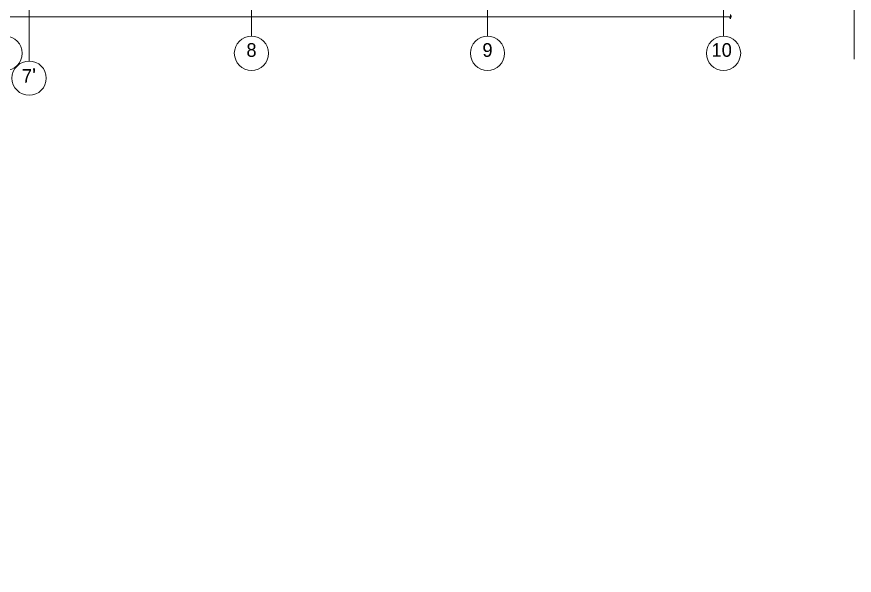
# Model space of a CAD drawing. Header units: millimetres. Extents: x 475206255 to 476720147, y 4620882299 to 4621447368.
# Drawn here: x 475498150 to 475522633, y 4621021188 to 4621037523 of the extents above; entities that cross this region are included whole.
import ezdxf

# ---------------------------------------------------------------- set-up
doc = ezdxf.new("R2010")
doc.units = ezdxf.units.MM
doc.header["$MEASUREMENT"] = 0
for name, color, linetype, lineweight in [('a-iataki_Pen_No__5_Pen_No__5_Pen_No__142', 142, 'Continuous', 0), ('New_Structural - Bearing_Pen_No__1', 1, 'Continuous', 0), ('zoma_Pen_No__142', 142, 'Continuous', 0), ('zoma_Pen_No__5_Pen_No__5_Pen_No__142', 142, 'Continuous', 0)]:
    doc.layers.add(name, color=color, linetype=linetype, lineweight=lineweight)
doc.layers.add('zoma', color=7, linetype='Continuous')
doc.styles.add('GENERATED_STYLE_2', font='arial.ttf')
doc.styles.add('GENERATED_STYLE_4', font='ACADMTAV.TTF')
doc.dimstyles.new('GENERATED_STYLE__3', dxfattribs={"dimtxt": 200, "dimasz": 64.421331, "dimexe": 0.18, "dimexo": 3, "dimgap": 0, "dimtad": 1, "dimtih": 1, "dimtoh": 1, "dimlfac": 0.001, "dimzin": 0, "dimdsep": 46, "dimtxsty": 'GENERATED_STYLE_2', "dimblk": 'ARROWHEAD_2', "dimblk1": 'ARROWHEAD_2', "dimblk2": 'ARROWHEAD_2', "dimcen": 0.09, "dimclrd": 142, "dimclre": 142, "dimclrt": 142, "dimadec": 0, "dimazin": 0, "dimtfac": 1, "dimtdec": 4, "dimtmove": 0, "dimatfit": 3, "dimfxl": 1, "dimtolj": 1, "dimtzin": 0, "dimarcsym": 0})

# ---------------------------------------------------------------- blocks, each defined once
blk = doc.blocks.new('*D1578', base_point=(475826096, 4621095193))
at = {"layer": 'zoma_Pen_No__142', "color": 142, "linetype": 'Continuous', "lineweight": 0, "transparency": 16777216}
for p, q in [((475456670, 4621037523), (475456712, 4621037523)), ((475456736, 4621037565), (475456687, 4621037480)), ((475456712, 4621037459), (475456712, 4621037586)), ((475456712, 4621037523), (475519012, 4621037523)), ((475518987, 4621037480), (475519036, 4621037565)), ((475519012, 4621037459), (475519012, 4621037586)), ((475519012, 4621037523), (475519053, 4621037523))]:
    blk.add_line(p, q, dxfattribs=at)
at = {"layer": 'zoma_Pen_No__142', "color": 142, "lineweight": 0, "transparency": 16777216, "insert": (475487519, 4621037563), "char_height": 200, "attachment_point": 7, "style": 'GENERATED_STYLE_2'}
blk.add_mtext('\\A1;{\\pql;\\fArial|b0|i0|c204|p0;\\W1.000000;62.30}', dxfattribs=at)
blk = doc.blocks.new('ARROWHEAD_2')
at = {"color": 0, "linetype": 'Continuous', "lineweight": 0}
for p, q in [((0, 0), (-1, 0)), ((-0.38, -0.66), (0.38, 0.66))]:
    blk.add_line(p, q, dxfattribs=at)
blk = doc.blocks.new('*D1612', base_point=(475826096, 4621095193))
at = {"layer": 'zoma_Pen_No__142', "color": 142, "linetype": 'Continuous', "lineweight": 0, "transparency": 16777216}
for p, q in [((475511936, 4621037981), (475511887, 4621037896)), ((475511912, 4621037875), (475511912, 4621038002)), ((475511912, 4621037938), (475518812, 4621037938)), ((475518787, 4621037896), (475518836, 4621037981)), ((475518812, 4621037875), (475518812, 4621038002)), ((475518812, 4621037938), (475518853, 4621037938))]:
    blk.add_line(p, q, dxfattribs=at)
at = {"layer": 'zoma_Pen_No__142', "color": 142, "lineweight": 0, "transparency": 16777216, "insert": (475515095, 4621037978), "char_height": 200, "attachment_point": 7, "style": 'GENERATED_STYLE_2'}
blk.add_mtext('\\A1;{\\pql;\\fArial|b0|i0|c204|p0;\\W1.000000;6.90}', dxfattribs=at)

msp = doc.modelspace()

# ---------------------------------------------------------------- linework, layer by layer
at = {"layer": 'New_Structural - Bearing_Pen_No__1', "color": 1, "linetype": 'Continuous', "lineweight": 0}
msp.add_line((475522633.022, 4621063013.787), (475522633.022, 4621036282.461), dxfattribs=at)
at = {"layer": 'zoma_Pen_No__5_Pen_No__5_Pen_No__142', "color": 142, "linetype": 'Continuous', "lineweight": 0}
for p, q in [((475498511.58, 4621043422.162), (475498511.58, 4621036227.547)), ((475505011.58, 4621043422.162), (475505011.58, 4621036955.807)), ((475511911.58, 4621043422.162), (475511911.58, 4621036955.807)), ((475518811.21, 4621043422.162), (475518811.21, 4621036955.806))]:
    msp.add_line(p, q, dxfattribs=at)
for centre in [(475497811.77, 4621036454.691), (475505011.58, 4621036454.691), (475511911.58, 4621036454.691), (475518811.58, 4621036454.691), (475498511.58, 4621035726.432)]:
    msp.add_circle(centre, 501.115, dxfattribs=at)

# ---------------------------------------------------------------- texts
at = {"layer": 'a-iataki_Pen_No__5_Pen_No__5_Pen_No__142', "color": 142, "linetype": 'Continuous', "lineweight": 0, "char_height": 400, "attachment_point": 3, "style": 'GENERATED_STYLE_4'}
for s, insert in [('\\A1;{\\pqr;\\fAcadMtavr|b0|i0|c0|p0;\\W1.000000;8}', (475505160.689, 4621036750.81)), ('\\A1;{\\pqr;\\fAcadMtavr|b0|i0|c0|p0;\\W1.000000;9}', (475512060.319, 4621036750.81)), ('\\A1;{\\pqr;\\fAcadMtavr|b0|i0|c0|p0;\\W1.000000;10}', (475519055.102, 4621036750.81)), ("\\A1;{\\pqr;\\fAcadMtavr|b0|i0|c0|p0;\\W1.000000;7\\fArial|b0|i0|c204|p0;\\H1.093750x;\\W1.000000;'}", (475498713.58, 4621036011.121))]:
    msp.add_mtext(s, dxfattribs=dict(at, insert=insert))

# ---------------------------------------------------------------- dimensions: what is measured, and where the dimension line sits
at = {"layer": 'zoma', "color": 142, "linetype": 'Continuous', "lineweight": 0}
for base, p1, p2, picture, middle in [((475519011.727, 4621037522.851), (475456711.727, 4621021188.064), (475519011.727, 4621039727.162), '*D1578', (475487853.554, 4621037662.851)), ((475518811.727, 4621037938.436), (475511911.727, 4621037938.436), (475518811.727, 4621036572.975), '*D1612', (475515353.723, 4621038078.436))]:
    dim = msp.add_linear_dim(base=base, p1=p1, p2=p2, dimstyle='GENERATED_STYLE__3', dxfattribs=at)
    dim.commit()
    dim.dimension.update_dxf_attribs({"geometry": picture, "text_midpoint": middle, "dimtype": 160})

doc.saveas('drawing.dxf')
